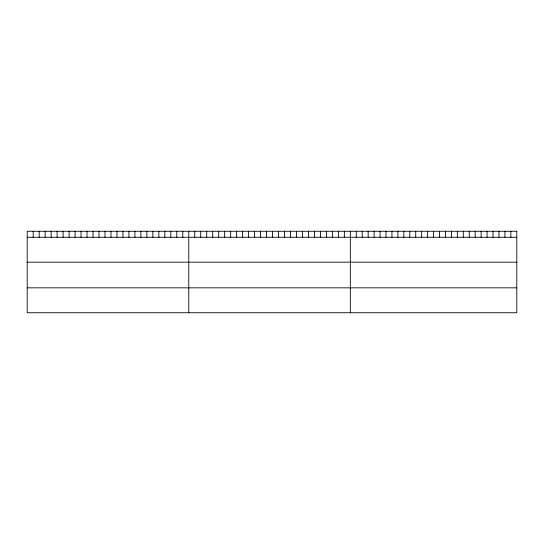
<?xml version="1.0" encoding="UTF-8"?>
<svg xmlns="http://www.w3.org/2000/svg" width="544" height="544" viewBox="0 0 544 544"><rect width="100%" height="100%" fill="white"/><g stroke="black" fill="none" stroke-linecap="round" stroke-linejoin="round"><path stroke-width="0.82" d="M27.2 237.279L516.8 237.279M27.2 262.181L516.8 262.181M27.2 287.837L516.8 287.837M510.857 231.261L510.857 237.279M504.907 231.261L504.907 237.279M498.964 231.261L498.964 237.279M493.02 231.261L493.02 237.279M487.077 231.261L487.077 237.279M481.127 231.261L481.127 237.279M475.184 231.261L475.184 237.279M469.241 231.261L469.241 237.279M463.291 231.261L463.291 237.279M457.348 231.261L457.348 237.279M451.404 231.261L451.404 237.279M445.461 231.261L445.461 237.279M439.511 231.261L439.511 237.279M433.568 231.261L433.568 237.279M427.625 231.261L427.625 237.279M421.675 231.261L421.675 237.279M415.732 231.261L415.732 237.279M409.788 231.261L409.788 237.279M403.845 231.261L403.845 237.279M397.895 231.261L397.895 237.279M391.952 231.261L391.952 237.279M386.009 231.261L386.009 237.279M380.059 231.261L380.059 237.279M374.116 231.261L374.116 237.279M368.172 231.261L368.172 237.279M362.229 231.261L362.229 237.279M356.279 231.261L356.279 237.279M350.336 231.261L350.336 312.739M344.352 231.261L344.352 237.279M338.368 231.261L338.368 237.279M332.384 231.261L332.384 237.279M326.4 231.261L326.4 237.279M320.416 231.261L320.416 237.279M314.432 231.261L314.432 237.279M308.448 231.261L308.448 237.279M302.464 231.261L302.464 237.279M296.48 231.261L296.48 237.279M290.496 231.261L290.496 237.279M284.512 231.261L284.512 237.279M278.528 231.261L278.528 237.279M272.544 231.261L272.544 237.279M266.56 231.261L266.56 237.279M260.576 231.261L260.576 237.279M254.592 231.261L254.592 237.279M248.608 231.261L248.608 237.279M242.624 231.261L242.624 237.279M236.64 231.261L236.64 237.279M230.656 231.261L230.656 237.279M224.672 231.261L224.672 237.279M218.688 231.261L218.688 237.279M212.704 231.261L212.704 237.279M206.72 231.261L206.72 237.279M200.736 231.261L200.736 237.279M194.752 231.261L194.752 237.279M188.768 231.261L188.768 312.739M182.784 231.261L182.784 237.279M176.8 231.261L176.8 237.279M170.816 231.261L170.816 237.279M164.832 231.261L164.832 237.279M158.848 231.261L158.848 237.279M152.864 231.261L152.864 237.279M146.88 231.261L146.88 237.279M140.896 231.261L140.896 237.279M134.912 231.261L134.912 237.279M128.928 231.261L128.928 237.279M122.944 231.261L122.944 237.279M116.96 231.261L116.96 237.279M110.976 231.261L110.976 237.279M104.992 231.261L104.992 237.279M99.008 231.261L99.008 237.279M93.024 231.261L93.024 237.279M87.04 231.261L87.04 237.279M81.056 231.261L81.056 237.279M75.072 231.261L75.072 237.279M69.088 231.261L69.088 237.279M63.104 231.261L63.104 237.279M57.12 231.261L57.12 237.279M51.136 231.261L51.136 237.279M45.152 231.261L45.152 237.279M39.168 231.261L39.168 237.279M33.184 231.261L33.184 237.279M516.8 231.261L27.2 231.261L27.2 312.739L516.8 312.739L516.8 231.261"/></g></svg>
